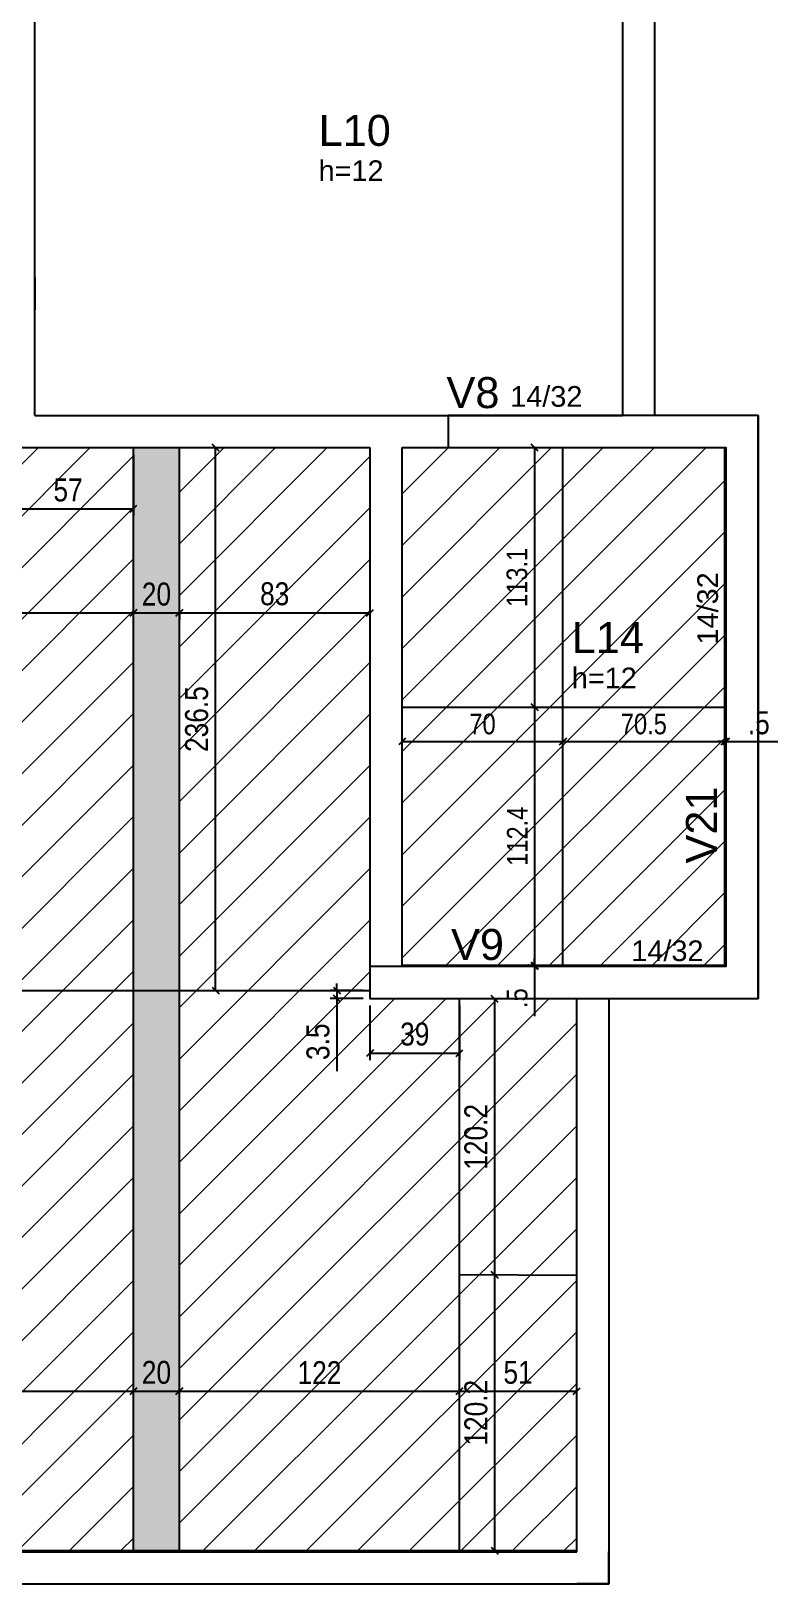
# Model space of a CAD drawing. Header units: millimetres. Extents: x 2454 to 6746, y 504 to 3252.
# Drawn here: x 4772 to 5098, y 1253 to 1929 of the extents above; entities that cross this region are included whole.
import ezdxf

# ---------------------------------------------------------------- set-up
doc = ezdxf.new("R2010")
doc.units = ezdxf.units.MM
for name, color, linetype in [('9', 8, 'Continuous'), ('COTA', 241, 'Continuous'), ('ES-VIGA', 3, 'Continuous'), ('L-D', 2, 'Continuous'), ('L-N', 4, 'Continuous'), ('Painéis', 200, 'Continuous'), ('VIG-D', 2, 'Continuous'), ('VIG-N', 4, 'Continuous')]:
    doc.layers.add(name, color=color, linetype=linetype)
doc.layers.add('Hachura', color=251, linetype='Continuous', lineweight=9)
doc.layers.add('REAPROVEITAMENTO', color=251, linetype='Continuous', lineweight=9)
doc.styles.add('COTA TECNICA', font='techl___.ttf', dxfattribs={"height": 10})
doc.styles.add('COTA TECNICA-50', font='techl___.ttf', dxfattribs={"height": 9})
doc.styles.add('TQS_ARIAL', font='arial.ttf')
doc.dimstyles.new('COTA PAINEL-50', dxfattribs={"dimtxt": 9, "dimasz": 3, "dimexe": 3, "dimexo": 3, "dimgap": 3, "dimtad": 1, "dimdec": 1, "dimzin": 12, "dimdsep": 46, "dimtxsty": 'COTA TECNICA-50', "dimblk1": 'OBLIQUE', "dimblk2": 'OBLIQUE', "dimsah": 1, "dimcen": 0.9, "dimclrd": 4, "dimclre": 4, "dimclrt": 240, "dimadec": 1, "dimazin": 3, "dimtfac": 1, "dimtdec": 1, "dimtmove": 0, "dimatfit": 3, "dimfxl": 1, "dimtolj": 1, "dimtzin": 12, "dimarcsym": 0})
doc.dimstyles.new('PAINEL', dxfattribs={"dimtxt": 10, "dimasz": 3, "dimexe": 3, "dimexo": 3, "dimgap": 3, "dimtad": 1, "dimdec": 1, "dimzin": 12, "dimdsep": 46, "dimtxsty": 'COTA TECNICA', "dimblk1": 'OBLIQUE', "dimblk2": 'OBLIQUE', "dimsah": 1, "dimcen": 0.9, "dimclrd": 4, "dimclre": 4, "dimclrt": 240, "dimadec": 1, "dimazin": 3, "dimtfac": 1, "dimtdec": 1, "dimtmove": 0, "dimatfit": 3, "dimfxl": 1, "dimtolj": 1, "dimtzin": 12, "dimarcsym": 0})

# ---------------------------------------------------------------- blocks, each defined once
blk = doc.blocks.new('_Oblique')
at = {"color": 0, "linetype": 'ByBlock', "lineweight": -2}
blk.add_line((-0.5, -0.5), (0.5, 0.5), dxfattribs=at)
blk = doc.blocks.new('*D143')
at = {"layer": 'COTA', "color": 4, "lineweight": -2, "transparency": 16777216}
for p, q in [((4991.8, 1634.64), (4991.8, 1522.19)), ((4989.3, 1522.19), (4988.8, 1522.19))]:
    blk.add_line(p, q, dxfattribs=at)
at = {"layer": 'Defpoints', "color": 0, "transparency": 16777216}
for p in [(4991.8, 1634.64), (4991.8, 1522.19), (4992.3, 1522.19)]:
    blk.add_point(p, dxfattribs=at)
at = {"layer": 'COTA', "color": 4, "lineweight": -2, "transparency": 16777216, "xscale": 3, "yscale": 3, "zscale": 3}
for p, rotation in [((4991.8, 1634.64), 90), ((4991.8, 1522.19), 270)]:
    blk.add_blockref('_Oblique', p, dxfattribs=dict(at, rotation=rotation))
at = {"layer": 'COTA', "color": 240, "transparency": 16777216, "insert": (4984.24, 1578.41), "char_height": 9, "attachment_point": 5, "rotation": 90, "style": 'COTA TECNICA-50'}
blk.add_mtext('\\A1;112.4', dxfattribs=at)
blk = doc.blocks.new('*D44')
at = {"layer": 'COTA', "color": 4, "lineweight": -2, "transparency": 16777216}
for p, q in [((4991.8, 1522.19), (4991.8, 1525.19)), ((4991.8, 1522.19), (4991.8, 1521.69)), ((4991.8, 1521.69), (4991.8, 1500.09))]:
    blk.add_line(p, q, dxfattribs=at)
at = {"layer": 'Defpoints', "color": 0, "transparency": 16777216}
for p in [(4991.8, 1522.19), (4991.8, 1521.69), (4991.8, 1521.69)]:
    blk.add_point(p, dxfattribs=at)
at = {"layer": 'COTA', "color": 4, "lineweight": -2, "transparency": 16777216, "xscale": 3, "yscale": 3, "zscale": 3}
for p, rotation in [((4991.8, 1522.19), 270), ((4991.8, 1521.69), 90)]:
    blk.add_blockref('_Oblique', p, dxfattribs=dict(at, rotation=rotation))
at = {"layer": 'COTA', "color": 240, "transparency": 16777216, "insert": (4984.2, 1507.89), "char_height": 9, "attachment_point": 5, "rotation": 90, "style": 'COTA TECNICA-50'}
blk.add_mtext('\\A1;.5', dxfattribs=at)
blk = doc.blocks.new('*D45')
at = {"layer": 'COTA', "color": 4, "lineweight": -2, "transparency": 16777216}
blk.add_line((4934.09, 1619.66), (5004.1, 1619.66), dxfattribs=at)
at = {"layer": 'Defpoints', "color": 0, "transparency": 16777216}
for p in [(4934.09, 1619.66), (5004.1, 1619.66), (5004.1, 1619.66)]:
    blk.add_point(p, dxfattribs=at)
at = {"layer": 'COTA', "color": 4, "lineweight": -2, "transparency": 16777216, "xscale": 3, "yscale": 3, "zscale": 3, "rotation": 180}
blk.add_blockref('_Oblique', (4934.09, 1619.66), dxfattribs=at)
at = {"layer": 'COTA', "color": 4, "lineweight": -2, "transparency": 16777216, "xscale": 3, "yscale": 3, "zscale": 3}
blk.add_blockref('_Oblique', (5004.1, 1619.66), dxfattribs=at)
at = {"layer": 'COTA', "color": 240, "transparency": 16777216, "insert": (4969.1, 1627.25), "char_height": 9, "attachment_point": 5, "style": 'COTA TECNICA-50'}
blk.add_mtext('\\A1;70', dxfattribs=at)
blk = doc.blocks.new('*D46')
at = {"layer": 'COTA', "color": 4, "lineweight": -2, "transparency": 16777216}
for p, q in [((5004.1, 1619.66), (5074.59, 1619.66)), ((5074.59, 1616.66), (5074.59, 1616.66))]:
    blk.add_line(p, q, dxfattribs=at)
at = {"layer": 'Defpoints', "color": 0, "transparency": 16777216}
for p in [(5004.1, 1619.66), (5074.59, 1619.66), (5074.59, 1619.66)]:
    blk.add_point(p, dxfattribs=at)
at = {"layer": 'COTA', "color": 4, "lineweight": -2, "transparency": 16777216, "xscale": 3, "yscale": 3, "zscale": 3, "rotation": 180}
blk.add_blockref('_Oblique', (5004.1, 1619.66), dxfattribs=at)
at = {"layer": 'COTA', "color": 4, "lineweight": -2, "transparency": 16777216, "xscale": 3, "yscale": 3, "zscale": 3}
blk.add_blockref('_Oblique', (5074.59, 1619.66), dxfattribs=at)
at = {"layer": 'COTA', "color": 240, "transparency": 16777216, "insert": (5039.35, 1627.26), "char_height": 9, "attachment_point": 5, "style": 'COTA TECNICA-50'}
blk.add_mtext('\\A1;70.5', dxfattribs=at)
blk = doc.blocks.new('*D47')
at = {"layer": 'COTA', "color": 4, "lineweight": -2, "transparency": 16777216}
blk.add_line((4991.8, 1747.69), (4991.8, 1634.64), dxfattribs=at)
at = {"layer": 'Defpoints', "color": 0, "transparency": 16777216}
for p in [(4991.8, 1747.69), (4991.8, 1634.64), (4991.8, 1634.64)]:
    blk.add_point(p, dxfattribs=at)
at = {"layer": 'COTA', "color": 4, "lineweight": -2, "transparency": 16777216, "xscale": 3, "yscale": 3, "zscale": 3}
for p, rotation in [((4991.8, 1747.69), 90), ((4991.8, 1634.64), 270)]:
    blk.add_blockref('_Oblique', p, dxfattribs=dict(at, rotation=rotation))
at = {"layer": 'COTA', "color": 240, "transparency": 16777216, "insert": (4984.11, 1691.16), "char_height": 9, "attachment_point": 5, "rotation": 90, "style": 'COTA TECNICA-50'}
blk.add_mtext('\\A1;113.1', dxfattribs=at)
blk = doc.blocks.new('*D121')
at = {"layer": 'COTA', "color": 4, "lineweight": -2, "transparency": 16777216}
for p, q in [((4917.09, 1511.19), (4902.7, 1511.19)), ((4905.7, 1511.19), (4905.7, 1514.19)), ((4905.7, 1511.19), (4905.7, 1507.69)), ((4917.09, 1507.69), (4902.7, 1507.69)), ((4905.7, 1507.69), (4905.7, 1476.08))]:
    blk.add_line(p, q, dxfattribs=at)
at = {"layer": 'Defpoints', "color": 0, "transparency": 16777216}
for p in [(4920.09, 1511.19), (4905.7, 1507.69), (4920.09, 1507.69)]:
    blk.add_point(p, dxfattribs=at)
at = {"layer": 'COTA', "color": 4, "lineweight": -2, "transparency": 16777216, "xscale": 3, "yscale": 3, "zscale": 3}
for p, rotation in [((4905.7, 1511.19), 270), ((4905.7, 1507.69), 90)]:
    blk.add_blockref('_Oblique', p, dxfattribs=dict(at, rotation=rotation))
at = {"layer": 'COTA', "color": 240, "transparency": 16777216, "insert": (4897.48, 1488.88), "char_height": 10, "attachment_point": 5, "rotation": 90, "style": 'COTA TECNICA'}
blk.add_mtext('\\A1;3.5', dxfattribs=at)
blk = doc.blocks.new('*D122')
at = {"layer": 'COTA', "color": 4, "lineweight": -2, "transparency": 16777216}
for p, q in [((4920.09, 1504.69), (4920.09, 1480.92)), ((4959.09, 1504.69), (4959.09, 1480.92)), ((4920.09, 1483.92), (4959.09, 1483.92))]:
    blk.add_line(p, q, dxfattribs=at)
at = {"layer": 'Defpoints', "color": 0, "transparency": 16777216}
for p in [(4920.09, 1507.69), (4959.09, 1507.69), (4959.09, 1483.92)]:
    blk.add_point(p, dxfattribs=at)
at = {"layer": 'COTA', "color": 4, "lineweight": -2, "transparency": 16777216, "xscale": 3, "yscale": 3, "zscale": 3, "rotation": 180}
blk.add_blockref('_Oblique', (4920.09, 1483.92), dxfattribs=at)
at = {"layer": 'COTA', "color": 4, "lineweight": -2, "transparency": 16777216, "xscale": 3, "yscale": 3, "zscale": 3}
blk.add_blockref('_Oblique', (4959.09, 1483.92), dxfattribs=at)
at = {"layer": 'COTA', "color": 240, "transparency": 16777216, "insert": (4939.59, 1492.17), "char_height": 10, "attachment_point": 5, "style": 'COTA TECNICA'}
blk.add_mtext('\\A1;39', dxfattribs=at)
blk = doc.blocks.new('*D124')
at = {"layer": 'COTA', "color": 4, "lineweight": -2, "transparency": 16777216}
for p, q in [((4760.09, 1744.69), (4760.09, 1718.09)), ((4817.09, 1744.69), (4817.09, 1718.09)), ((4760.09, 1721.09), (4817.09, 1721.09))]:
    blk.add_line(p, q, dxfattribs=at)
at = {"layer": 'Defpoints', "color": 0, "transparency": 16777216}
for p in [(4760.09, 1747.69), (4817.09, 1747.69), (4817.09, 1721.09)]:
    blk.add_point(p, dxfattribs=at)
at = {"layer": 'COTA', "color": 4, "lineweight": -2, "transparency": 16777216, "xscale": 3, "yscale": 3, "zscale": 3, "rotation": 180}
blk.add_blockref('_Oblique', (4760.09, 1721.09), dxfattribs=at)
at = {"layer": 'COTA', "color": 4, "lineweight": -2, "transparency": 16777216, "xscale": 3, "yscale": 3, "zscale": 3}
blk.add_blockref('_Oblique', (4817.09, 1721.09), dxfattribs=at)
at = {"layer": 'COTA', "color": 240, "transparency": 16777216, "insert": (4788.59, 1729.2), "char_height": 10, "attachment_point": 5, "style": 'COTA TECNICA'}
blk.add_mtext('\\A1;57', dxfattribs=at)
blk = doc.blocks.new('*D128')
at = {"layer": 'COTA', "color": 4, "lineweight": -2, "transparency": 16777216}
blk.add_line((4695.09, 1336.69), (4817.09, 1336.69), dxfattribs=at)
at = {"layer": 'Defpoints', "color": 0, "transparency": 16777216}
for p in [(4695.09, 1336.69), (4817.09, 1336.69), (4817.09, 1336.69)]:
    blk.add_point(p, dxfattribs=at)
at = {"layer": 'COTA', "color": 4, "lineweight": -2, "transparency": 16777216, "xscale": 3, "yscale": 3, "zscale": 3, "rotation": 180}
blk.add_blockref('_Oblique', (4695.09, 1336.69), dxfattribs=at)
at = {"layer": 'COTA', "color": 4, "lineweight": -2, "transparency": 16777216, "xscale": 3, "yscale": 3, "zscale": 3}
blk.add_blockref('_Oblique', (4817.09, 1336.69), dxfattribs=at)
at = {"layer": 'COTA', "color": 240, "transparency": 16777216, "insert": (4756.09, 1344.74), "char_height": 10, "attachment_point": 5, "style": 'COTA TECNICA'}
blk.add_mtext('\\A1;122', dxfattribs=at)
blk = doc.blocks.new('*D129')
at = {"layer": 'COTA', "color": 4, "lineweight": -2, "transparency": 16777216}
blk.add_line((4817.09, 1336.69), (4837.09, 1336.69), dxfattribs=at)
at = {"layer": 'Defpoints', "color": 0, "transparency": 16777216}
for p in [(4817.09, 1336.69), (4837.09, 1336.69), (4837.09, 1336.69)]:
    blk.add_point(p, dxfattribs=at)
at = {"layer": 'COTA', "color": 4, "lineweight": -2, "transparency": 16777216, "xscale": 3, "yscale": 3, "zscale": 3, "rotation": 180}
blk.add_blockref('_Oblique', (4817.09, 1336.69), dxfattribs=at)
at = {"layer": 'COTA', "color": 4, "lineweight": -2, "transparency": 16777216, "xscale": 3, "yscale": 3, "zscale": 3}
blk.add_blockref('_Oblique', (4837.09, 1336.69), dxfattribs=at)
at = {"layer": 'COTA', "color": 240, "transparency": 16777216, "insert": (4827.09, 1344.79), "char_height": 10, "attachment_point": 5, "style": 'COTA TECNICA'}
blk.add_mtext('\\A1;20', dxfattribs=at)
blk = doc.blocks.new('*D130')
at = {"layer": 'COTA', "color": 4, "lineweight": -2, "transparency": 16777216}
blk.add_line((4837.09, 1336.69), (4959.09, 1336.69), dxfattribs=at)
at = {"layer": 'Defpoints', "color": 0, "transparency": 16777216}
for p in [(4837.09, 1336.69), (4959.09, 1336.69), (4959.09, 1336.69)]:
    blk.add_point(p, dxfattribs=at)
at = {"layer": 'COTA', "color": 4, "lineweight": -2, "transparency": 16777216, "xscale": 3, "yscale": 3, "zscale": 3, "rotation": 180}
blk.add_blockref('_Oblique', (4837.09, 1336.69), dxfattribs=at)
at = {"layer": 'COTA', "color": 4, "lineweight": -2, "transparency": 16777216, "xscale": 3, "yscale": 3, "zscale": 3}
blk.add_blockref('_Oblique', (4959.09, 1336.69), dxfattribs=at)
at = {"layer": 'COTA', "color": 240, "transparency": 16777216, "insert": (4898.09, 1344.74), "char_height": 10, "attachment_point": 5, "style": 'COTA TECNICA'}
blk.add_mtext('\\A1;122', dxfattribs=at)
blk = doc.blocks.new('*D131')
at = {"layer": 'COTA', "color": 4, "lineweight": -2, "transparency": 16777216}
blk.add_line((4959.09, 1336.69), (5010.1, 1336.69), dxfattribs=at)
at = {"layer": 'Defpoints', "color": 0, "transparency": 16777216}
for p in [(4959.09, 1336.69), (5010.1, 1336.69), (5010.1, 1336.69)]:
    blk.add_point(p, dxfattribs=at)
at = {"layer": 'COTA', "color": 4, "lineweight": -2, "transparency": 16777216, "xscale": 3, "yscale": 3, "zscale": 3, "rotation": 180}
blk.add_blockref('_Oblique', (4959.09, 1336.69), dxfattribs=at)
at = {"layer": 'COTA', "color": 4, "lineweight": -2, "transparency": 16777216, "xscale": 3, "yscale": 3, "zscale": 3}
blk.add_blockref('_Oblique', (5010.1, 1336.69), dxfattribs=at)
at = {"layer": 'COTA', "color": 240, "transparency": 16777216, "insert": (4984.59, 1344.8), "char_height": 10, "attachment_point": 5, "style": 'COTA TECNICA'}
blk.add_mtext('\\A1;51', dxfattribs=at)
blk = doc.blocks.new('*D31')
at = {"layer": 'COTA', "color": 4, "lineweight": -2, "transparency": 16777216}
for p, q in [((4837.09, 1675.73), (4920.09, 1675.73)), ((4837.09, 1675.31), (4837.09, 1672.73)), ((4920.09, 1675.31), (4920.09, 1672.73))]:
    blk.add_line(p, q, dxfattribs=at)
at = {"layer": 'Defpoints', "color": 0, "transparency": 16777216}
for p in [(4837.09, 1678.31), (4920.09, 1678.31), (4920.09, 1675.73)]:
    blk.add_point(p, dxfattribs=at)
at = {"layer": 'COTA', "color": 4, "lineweight": -2, "transparency": 16777216, "xscale": 3, "yscale": 3, "zscale": 3, "rotation": 180}
blk.add_blockref('_Oblique', (4837.09, 1675.73), dxfattribs=at)
at = {"layer": 'COTA', "color": 4, "lineweight": -2, "transparency": 16777216, "xscale": 3, "yscale": 3, "zscale": 3}
blk.add_blockref('_Oblique', (4920.09, 1675.73), dxfattribs=at)
at = {"layer": 'COTA', "color": 240, "transparency": 16777216, "insert": (4878.59, 1683.98), "char_height": 10, "attachment_point": 5, "style": 'COTA TECNICA'}
blk.add_mtext('\\A1;83', dxfattribs=at)
blk = doc.blocks.new('*D132')
at = {"layer": 'COTA', "color": 4, "lineweight": -2, "transparency": 16777216}
blk.add_line((4852.84, 1511.19), (4852.84, 1747.69), dxfattribs=at)
at = {"layer": 'Defpoints', "color": 0, "transparency": 16777216}
for p in [(4852.84, 1747.69), (4852.84, 1747.69), (4852.84, 1511.19)]:
    blk.add_point(p, dxfattribs=at)
at = {"layer": 'COTA', "color": 4, "lineweight": -2, "transparency": 16777216, "xscale": 3, "yscale": 3, "zscale": 3}
for p, rotation in [((4852.84, 1747.69), 90), ((4852.84, 1511.19), 270)]:
    blk.add_blockref('_Oblique', p, dxfattribs=dict(at, rotation=rotation))
at = {"layer": 'COTA', "color": 240, "transparency": 16777216, "insert": (4844.62, 1629.44), "char_height": 10, "attachment_point": 5, "rotation": 90, "style": 'COTA TECNICA'}
blk.add_mtext('\\A1;236.5', dxfattribs=at)
blk = doc.blocks.new('*D37')
at = {"layer": 'COTA', "color": 4, "lineweight": -2, "transparency": 16777216}
blk.add_line((4695.09, 1675.73), (4817.09, 1675.73), dxfattribs=at)
at = {"layer": 'Defpoints', "color": 0, "transparency": 16777216}
for p in [(4695.09, 1675.73), (4817.09, 1675.73), (4817.09, 1675.73)]:
    blk.add_point(p, dxfattribs=at)
at = {"layer": 'COTA', "color": 4, "lineweight": -2, "transparency": 16777216, "xscale": 3, "yscale": 3, "zscale": 3, "rotation": 180}
blk.add_blockref('_Oblique', (4695.09, 1675.73), dxfattribs=at)
at = {"layer": 'COTA', "color": 4, "lineweight": -2, "transparency": 16777216, "xscale": 3, "yscale": 3, "zscale": 3}
blk.add_blockref('_Oblique', (4817.09, 1675.73), dxfattribs=at)
at = {"layer": 'COTA', "color": 240, "transparency": 16777216, "insert": (4756.09, 1683.79), "char_height": 10, "attachment_point": 5, "style": 'COTA TECNICA'}
blk.add_mtext('\\A1;122', dxfattribs=at)
blk = doc.blocks.new('*D38')
at = {"layer": 'COTA', "color": 4, "lineweight": -2, "transparency": 16777216}
blk.add_line((4817.09, 1675.73), (4837.09, 1675.73), dxfattribs=at)
at = {"layer": 'Defpoints', "color": 0, "transparency": 16777216}
for p in [(4817.09, 1675.73), (4837.09, 1675.73), (4837.09, 1675.73)]:
    blk.add_point(p, dxfattribs=at)
at = {"layer": 'COTA', "color": 4, "lineweight": -2, "transparency": 16777216, "xscale": 3, "yscale": 3, "zscale": 3, "rotation": 180}
blk.add_blockref('_Oblique', (4817.09, 1675.73), dxfattribs=at)
at = {"layer": 'COTA', "color": 4, "lineweight": -2, "transparency": 16777216, "xscale": 3, "yscale": 3, "zscale": 3}
blk.add_blockref('_Oblique', (4837.09, 1675.73), dxfattribs=at)
at = {"layer": 'COTA', "color": 240, "transparency": 16777216, "insert": (4827.09, 1683.84), "char_height": 10, "attachment_point": 5, "style": 'COTA TECNICA'}
blk.add_mtext('\\A1;20', dxfattribs=at)
blk = doc.blocks.new('*D43')
at = {"layer": 'COTA', "color": 4, "lineweight": -2, "transparency": 16777216}
for p, q in [((5074.59, 1619.66), (5071.59, 1619.66)), ((5074.59, 1619.66), (5075.09, 1619.66)), ((5075.09, 1619.66), (5097.75, 1619.66))]:
    blk.add_line(p, q, dxfattribs=at)
at = {"layer": 'Defpoints', "color": 0, "transparency": 16777216}
for p in [(5074.59, 1619.66), (5075.09, 1619.66), (5075.09, 1619.66)]:
    blk.add_point(p, dxfattribs=at)
at = {"layer": 'COTA', "color": 4, "lineweight": -2, "transparency": 16777216, "xscale": 3, "yscale": 3, "zscale": 3}
blk.add_blockref('_Oblique', (5074.59, 1619.66), dxfattribs=at)
at = {"layer": 'COTA', "color": 4, "lineweight": -2, "transparency": 16777216, "xscale": 3, "yscale": 3, "zscale": 3, "rotation": 180}
blk.add_blockref('_Oblique', (5075.09, 1619.66), dxfattribs=at)
at = {"layer": 'COTA', "color": 240, "transparency": 16777216, "insert": (5089.42, 1627.77), "char_height": 10, "attachment_point": 5, "style": 'COTA TECNICA'}
blk.add_mtext('\\A1;.5', dxfattribs=at)
blk = doc.blocks.new('*D175')
at = {"layer": 'COTA', "color": 4, "lineweight": -2, "transparency": 16777216}
blk.add_line((4974.36, 1387.36), (4974.36, 1267.18), dxfattribs=at)
at = {"layer": 'Defpoints', "color": 0, "transparency": 16777216}
for p in [(4974.36, 1387.36), (4974.36, 1267.18), (4974.36, 1267.18)]:
    blk.add_point(p, dxfattribs=at)
at = {"layer": 'COTA', "color": 4, "lineweight": -2, "transparency": 16777216, "xscale": 3, "yscale": 3, "zscale": 3}
for p, rotation in [((4974.36, 1387.36), 90), ((4974.36, 1267.18), 270)]:
    blk.add_blockref('_Oblique', p, dxfattribs=dict(at, rotation=rotation))
at = {"layer": 'COTA', "color": 240, "transparency": 16777216, "insert": (4966.26, 1327.27), "char_height": 10, "attachment_point": 5, "rotation": 90, "style": 'COTA TECNICA'}
blk.add_mtext('\\A1;120.2', dxfattribs=at)
blk = doc.blocks.new('*D176')
at = {"layer": 'COTA', "color": 4, "lineweight": -2, "transparency": 16777216}
blk.add_line((4974.36, 1507.53), (4974.36, 1387.36), dxfattribs=at)
at = {"layer": 'Defpoints', "color": 0, "transparency": 16777216}
for p in [(4974.36, 1507.53), (4974.36, 1387.36), (4974.36, 1387.36)]:
    blk.add_point(p, dxfattribs=at)
at = {"layer": 'COTA', "color": 4, "lineweight": -2, "transparency": 16777216, "xscale": 3, "yscale": 3, "zscale": 3}
for p, rotation in [((4974.36, 1507.53), 90), ((4974.36, 1387.36), 270)]:
    blk.add_blockref('_Oblique', p, dxfattribs=dict(at, rotation=rotation))
at = {"layer": 'COTA', "color": 240, "transparency": 16777216, "insert": (4966.26, 1447.44), "char_height": 10, "attachment_point": 5, "rotation": 90, "style": 'COTA TECNICA'}
blk.add_mtext('\\A1;120.2', dxfattribs=at)

msp = doc.modelspace()

# ---------------------------------------------------------------- hatches: boundary and pattern name
at = {"layer": 'Hachura', "linetype": 'ByBlock'}
h = msp.add_hatch(color=256, dxfattribs=at)
h.dxf.hatch_style = 1
h.paths.add_polyline_path([(4837.09, 1747.69), (4817.09, 1747.69), (4817.09, 1267.19), (4837.09, 1267.19)])
at = {"layer": 'REAPROVEITAMENTO', "linetype": 'ByBlock'}
h = msp.add_hatch(dxfattribs=at)
h.set_pattern_fill('ANSI31', color=256, scale=5, style=2)
h.set_pattern_definition([(45, (-949.827, -1440.987), (-11.22532, 11.22532), [])])
h.paths.add_polyline_path([(4760.09, 1747.69), (4760.09, 1755.19), (4695.09, 1755.19), (4695.09, 1267.19), (4817.09, 1267.19), (4817.09, 1747.69)])
h = msp.add_hatch(dxfattribs=at)
h.set_pattern_fill('ANSI31', color=256, scale=5, style=2)
h.set_pattern_definition([(45, (-756.821, -1440.987), (-11.22532, 11.22532), [])])
h.paths.add_polyline_path([(5010.1, 1507.69), (4920.09, 1507.69), (4920.09, 1747.69), (4837.09, 1747.69), (4837.09, 1267.19), (5010.1, 1267.19)])
h = msp.add_hatch(dxfattribs=at)
h.set_pattern_fill('ANSI31', color=256, scale=5, style=2)
h.set_pattern_definition([(45, (-692.825, -1317.537), (-11.22532, 11.22532), [])])
h.paths.add_polyline_path([(4933.84, 1747.69), (4934.09, 1521.69), (5074.72, 1521.69), (5074.47, 1747.69)])

# ---------------------------------------------------------------- linework, layer by layer
at = {"layer": '9', "color": 8, "linetype": 'Continuous'}
for p, q in [((4774.09, 1761.69), (4774.09, 2317.69)), ((4774.09, 1821.69), (4774.09, 1807.71)), ((4774.09, 1761.69), (5030.09, 1761.69)), ((4920.09, 1747.69), (4920.09, 1521.69)), ((4934.09, 1521.69), (4934.09, 1747.69)), ((5010.1, 1266.69), (5010.1, 1507.69)), ((4552.59, 1266.69), (5010.1, 1266.69))]:
    msp.add_line(p, q, dxfattribs=at)
for points in [[(4774.09, 2317.69), (5030.09, 2317.69), (5030.09, 1761.69)], [(5044.09, 1761.69), (5044.09, 1761.69), (5044.09, 2317.69)], [(4760.09, 1807.69), (4760.09, 1747.69), (4774.09, 1747.69)], [(4760.09, 1761.69), (4760.09, 1747.69), (4920.09, 1747.69)], [(4934.09, 1747.69), (5044.09, 1747.69)], [(5024.1, 1521.69), (4934.09, 1521.69)], [(5024.1, 1507.69), (5024.1, 1252.69), (5010.1, 1252.69)], [(4552.59, 1252.69), (5024.1, 1252.69), (5024.1, 1266.69)]]:
    msp.add_lwpolyline(points, dxfattribs=at)
at = {"layer": 'ES-VIGA', "linetype": 'Continuous'}
msp.add_line((5089.09, 1761.69), (5089.09, 1507.69), dxfattribs=at)
msp.add_line((5089.09, 1761.69), (5089.09, 1507.69), dxfattribs=at)
for points in [[(5089.09, 1761.69), (4954.09, 1761.69), (4954.09, 1747.69), (5075.09, 1747.69), (5075.09, 1521.69), (4920.09, 1521.69), (4920.09, 1507.69), (5089.09, 1507.69), (5089.09, 1761.69)], [(5024.1, 1507.69), (5089.09, 1507.69), (5089.09, 1761.69), (5039.09, 1761.69)]]:
    msp.add_lwpolyline(points, dxfattribs=at)
at = {"layer": 'Painéis'}
for p, q in [((4817.09, 1267.19), (4817.09, 1747.69)), ((4837.09, 1267.19), (4837.09, 1747.69)), ((5004.1, 1522.19), (5004.1, 1747.69)), ((5074.59, 1522.19), (5074.59, 1747.69)), ((4934.09, 1634.64), (5074.59, 1634.64)), ((4934.09, 1522.19), (5074.59, 1522.19)), ((4553.09, 1511.19), (4920.09, 1511.19)), ((4959.09, 1267.19), (4959.09, 1507.69)), ((4959.09, 1387.43), (5010.1, 1387.18)), ((4553.09, 1267.19), (5010.1, 1267.19))]:
    msp.add_line(p, q, dxfattribs=at)

# ---------------------------------------------------------------- texts
at = {"layer": 'L-D', "linetype": 'Continuous', "style": 'TQS_ARIAL'}
for p in [(4897.7, 1863.85), (5007.95, 1642.88)]:
    msp.add_text('h=12', height=9, dxfattribs=at).set_placement(p)
at = {"layer": 'L-N', "linetype": 'Continuous', "style": 'TQS_ARIAL'}
for s, p in [('L10', (4897.7, 1879.15)), ('L14', (5007.95, 1658.18))]:
    msp.add_text(s, height=13.5, dxfattribs=at).set_placement(p)
at = {"layer": 'VIG-D', "linetype": 'Continuous', "style": 'TQS_ARIAL'}
for p in [(4981.15, 1765.51), (5033.88, 1524.02)]:
    msp.add_text('14/32', height=9, dxfattribs=at).set_placement(p)
msp.add_text('14/32', height=9, rotation=90, dxfattribs=at).set_placement((5071.63, 1661.92))
at = {"layer": 'VIG-N', "linetype": 'Continuous', "style": 'TQS_ARIAL'}
for s, p in [('V8', (4953.4, 1764.92)), ('V9', (4955.38, 1524.51))]:
    msp.add_text(s, height=13.5, dxfattribs=at).set_placement(p)
msp.add_text('V21', height=13.5, rotation=90, dxfattribs=at).set_placement((5071.19, 1566.52))

# ---------------------------------------------------------------- dimensions: what is measured, and where the dimension line sits
at = {"layer": 'COTA'}
for base, p1, p2, dimstyle, picture, middle in [((4817.09, 1721.09), (4760.09, 1747.69), (4817.09, 1747.69), 'PAINEL', '*D124', (4788.59, 1729.2)), ((4920.09, 1675.73), (4837.09, 1678.31), (4920.09, 1678.31), 'PAINEL', '*D31', (4878.59, 1683.98)), ((5004.1, 1619.66), (4934.09, 1619.66), (5004.1, 1619.66), 'COTA PAINEL-50', '*D45', (4969.1, 1627.25)), ((5074.59, 1619.66), (5004.1, 1619.66), (5074.59, 1619.66), 'COTA PAINEL-50', '*D46', (5039.35, 1627.26)), ((5075.09, 1619.66), (5074.59, 1619.66), (5075.09, 1619.66), 'PAINEL', '*D43', (5089.42, 1627.77)), ((4959.09, 1483.92), (4920.09, 1507.69), (4959.09, 1507.69), 'PAINEL', '*D122', (4939.59, 1492.17))]:
    dim = msp.add_linear_dim(base=base, p1=p1, p2=p2, dimstyle=dimstyle, dxfattribs=at)
    dim.commit()
    dim.dimension.update_dxf_attribs({"geometry": picture, "text_midpoint": middle})
for base, p1, p2, dimstyle, picture, middle in [((4852.84, 1747.69), (4852.84, 1511.19), (4852.84, 1747.69), 'PAINEL', '*D132', (4844.62, 1629.44)), ((4991.8029, 1634.6359), (4991.8029, 1747.686), (4991.8029, 1634.6359), 'COTA PAINEL-50', '*D47', (4984.1055, 1691.161)), ((4991.8029, 1522.186), (4991.8029, 1634.6359), (4992.3043, 1522.186), 'COTA PAINEL-50', '*D143', (4984.2371, 1578.411)), ((4991.8, 1521.69), (4991.8, 1522.19), (4991.8, 1521.69), 'COTA PAINEL-50', '*D44', (4984.2, 1507.89)), ((4905.7, 1507.69), (4920.09, 1511.19), (4920.09, 1507.69), 'PAINEL', '*D121', (4897.48, 1488.88))]:
    dim = msp.add_linear_dim(base=base, p1=p1, p2=p2, angle=90, dimstyle=dimstyle, dxfattribs=at)
    dim.commit()
    dim.dimension.update_dxf_attribs({"geometry": picture, "text_midpoint": middle})
for base, p1, p2, picture, middle in [((4817.09, 1675.73), (4695.09, 1675.73), (4817.09, 1675.73), '*D37', (4756.09, 1683.79)), ((4817.09, 1336.69), (4695.09, 1336.69), (4817.09, 1336.69), '*D128', (4756.09, 1344.74)), ((4959.09, 1336.69), (4837.09, 1336.69), (4959.09, 1336.69), '*D130', (4898.09, 1344.74)), ((5010.1, 1336.69), (4959.09, 1336.69), (5010.1, 1336.69), '*D131', (4984.59, 1344.8))]:
    dim = msp.add_linear_dim(base=base, p1=p1, p2=p2, dimstyle='PAINEL', override={"dimtmove": 1}, dxfattribs=at)
    dim.commit()
    dim.dimension.update_dxf_attribs({"geometry": picture, "text_midpoint": middle})
for base, p1, p2, picture, middle in [((4837.09, 1675.73), (4817.09, 1675.73), (4837.09, 1675.73), '*D38', (4827.09, 1675.73)), ((4837.09, 1336.69), (4817.09, 1336.69), (4837.09, 1336.69), '*D129', (4827.09, 1336.69))]:
    dim = msp.add_linear_dim(base=base, p1=p1, p2=p2, dimstyle='PAINEL', override={"dimtmove": 1}, dxfattribs=at)
    dim.commit()
    dim.dimension.update_dxf_attribs({"geometry": picture, "text_midpoint": middle, "dimtype": 160})
for base, p1, p2, picture, middle in [((4974.36, 1387.36), (4974.36, 1507.53), (4974.36, 1387.36), '*D176', (4966.26, 1447.44)), ((4974.36, 1267.18), (4974.36, 1387.36), (4974.36, 1267.18), '*D175', (4966.26, 1327.27))]:
    dim = msp.add_linear_dim(base=base, p1=p1, p2=p2, angle=90, dimstyle='PAINEL', override={"dimtmove": 1}, dxfattribs=at)
    dim.commit()
    dim.dimension.update_dxf_attribs({"geometry": picture, "text_midpoint": middle})

doc.saveas('drawing.dxf')
